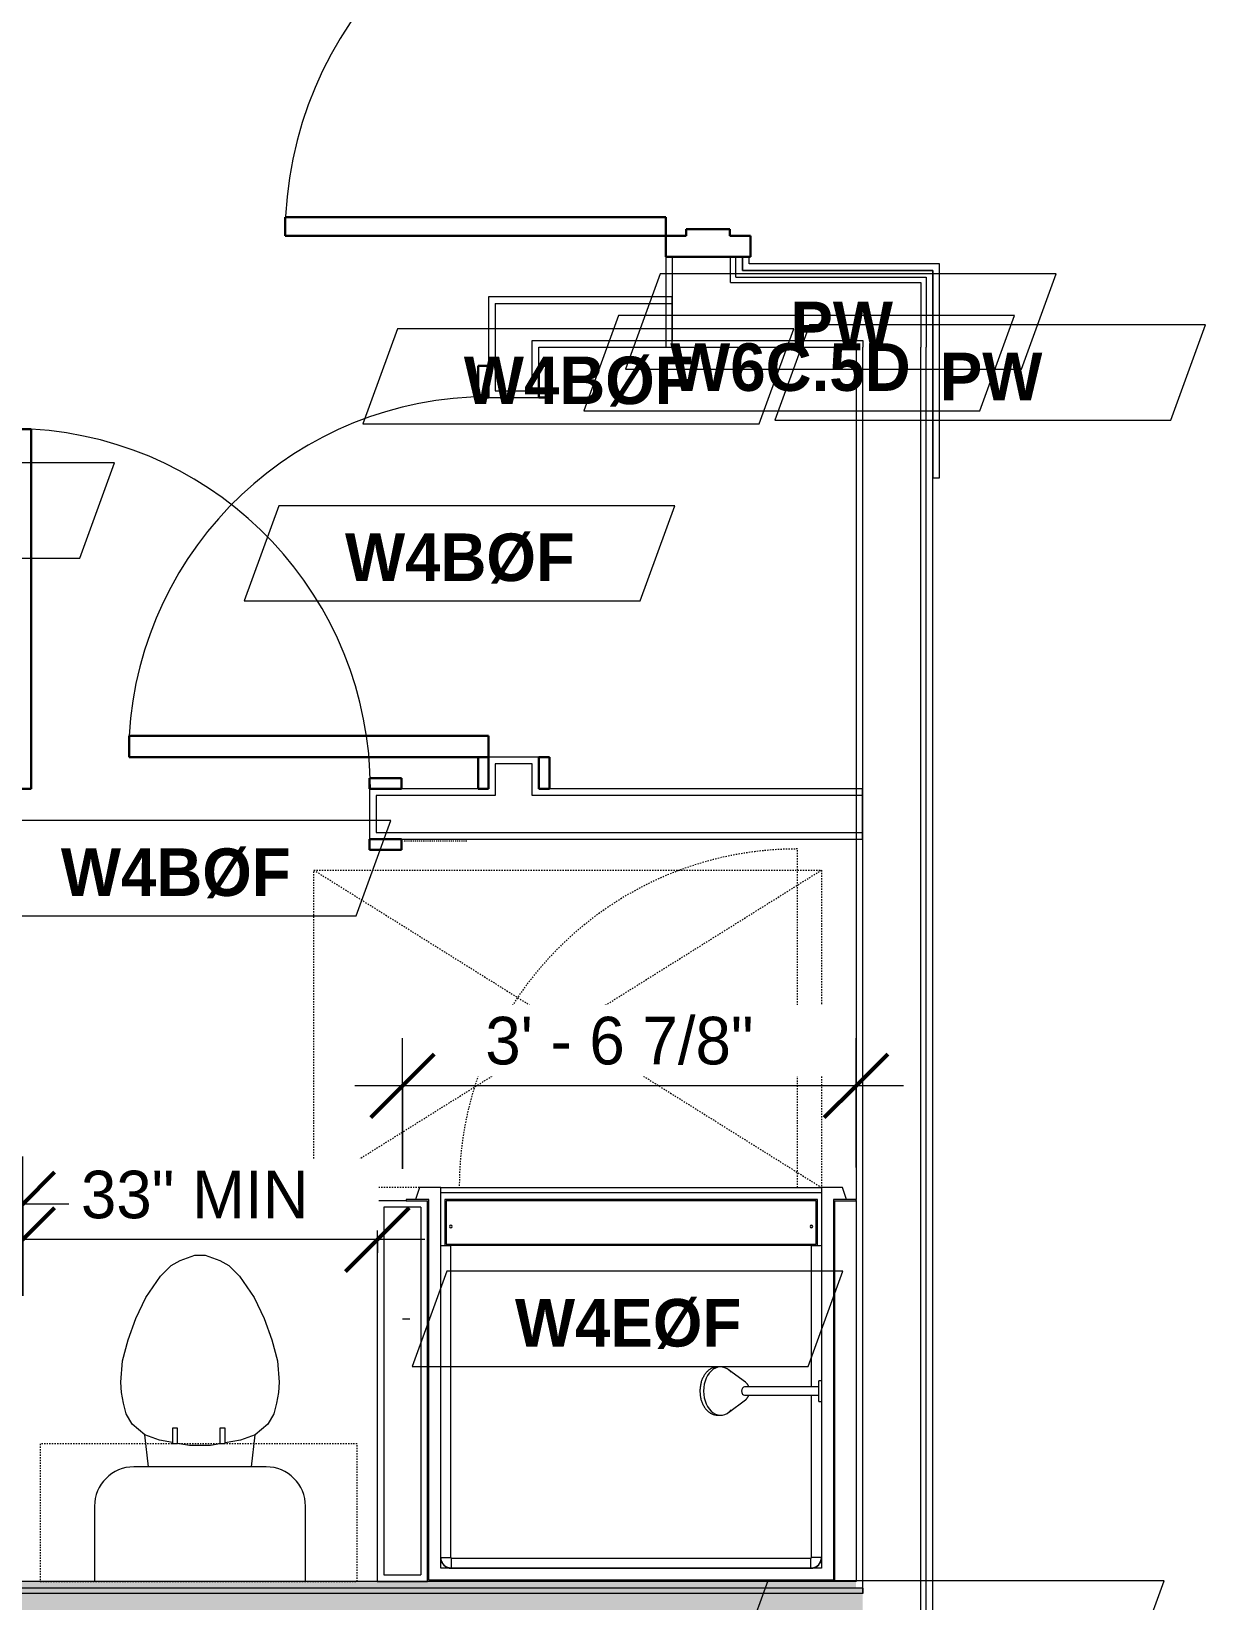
# Model space of a CAD drawing. Header units: inches. Extents: x -4010 to -1872, y 9846 to 12241.
# Drawn here: x -3565.3 to -3454.2, y 10840.8 to 10989.2 of the extents above; entities that cross this region are included whole.
import ezdxf

# ---------------------------------------------------------------- set-up
doc = ezdxf.new("R2010")
doc.units = ezdxf.units.IN
doc.header["$MEASUREMENT"] = 0
doc.linetypes.add('Dash', pattern=[0.25, 0.125, -0.125])
doc.linetypes.add('Dash 3_32_', pattern=[0.1875, 0.09375, -0.09375])
for name, color, linetype, lineweight in [('0-1', 7, 'Continuous', 5), ('0-3', 8, 'Continuous', 9), ('A-ANNO-DIMS', 211, 'Continuous', 9), ('A-ANNO-DIMS-48', 211, 'Continuous', 9), ('A-DETL-1', 90, 'Dash 3_32_', 18), ('A-DOOR-1', 7, 'Continuous', 9), ('A-DOOR-2', 10, 'Continuous', 30), ('A-DOOR-3', 31, 'Continuous', 9), ('A-DOOR-4', 31, 'Continuous', 30), ('A-DOOR-FRAM-2', 10, 'Continuous', 30), ('A-DOOR-FRAM-3', 31, 'Continuous', 30), ('A-GENM', 5, 'Continuous', 9), ('A-GENM-HDLN', 13, 'Dash', 9), ('A-WALL', 113, 'Continuous', 18), ('A-WALL-2', 250, 'Continuous', 18), ('A-WALL-3', 113, 'Continuous', 9), ('A-WALL-IDEN', 211, 'Continuous', 9), ('I-WALL-2', 241, 'Continuous', 5), ('I-WALL-3', 7, 'Continuous', 9), ('I-WALL-4', 2, 'Continuous', 9), ('P-SANR-FIXT', 6, 'Continuous', 9), ('P-SANR-FIXT-HDLN', 131, 'Dash', 9), ('Q-CASE', 31, 'Continuous', 9), ('Q-CASE-2', 31, 'Dash', 9)]:
    doc.layers.add(name, color=color, linetype=linetype, lineweight=lineweight)
doc.styles.add('Century Gothic', font='ufonts.com_century-gothic.ttf', dxfattribs={"height": 4.5})
doc.styles.add('Century Gothic_B', font='GOTHICB.TTF', dxfattribs={"height": 4.5})
doc.dimstyles.new('OD_1__HACK_2', dxfattribs={"dimscale": 12, "dimtxt": 4.698757, "dimasz": 0.5, "dimexe": 0.375, "dimexo": 0.25, "dimgap": 0.0625, "dimtad": 1, "dimdec": 4, "dimrnd": 0.0625, "dimzin": 3, "dimdsep": 46, "dimlunit": 4, "dimtxsty": 'Century Gothic', "dimblk1": 'OBLIQUE', "dimblk2": 'OBLIQUE', "dimsah": 1, "dimcen": 0.09, "dimdle": 0.375, "dimazin": 0, "dimtfac": 1, "dimtdec": 4, "dimtix": 1, "dimtmove": 0, "dimatfit": 3, "dimfxl": 1, "dimtvp": 1, "dimtfill": 1, "dimfrac": 2, "dimtolj": 1, "dimtzin": 0, "dimarcsym": 2})

# ---------------------------------------------------------------- blocks, each defined once
blk = doc.blocks.new('HOLLOW METAL - UNIT DOOR-2191977-UNITS PLANS - 3RD FLOOR')
at = {"layer": 'A-DOOR-1'}
blk.add_arc((18, -3.875), 36, 180, 270, dxfattribs=at)
at = {"layer": 'A-DOOR-2'}
for p, q in [((16.25, -3.875), (18, -3.875)), ((16.25, -39.875), (16.25, -3.875)), ((18, -3.875), (18, -39.875)), ((18, -39.875), (16.25, -39.875))]:
    blk.add_line(p, q, dxfattribs=at)
at = {"layer": 'A-DOOR-FRAM-2'}
for p, q in [((-20, 4.125), (-18, 4.125)), ((-20, -3.875), (-20, 4.125)), ((-18, 4.125), (-18, 2.1875)), ((18, 4.125), (20, 4.125)), ((18, 2.1875), (18, 4.125)), ((20, 4.125), (20, -3.875)), ((-18, 2.1875), (-17.375, 2.1875)), ((-17.375, 2.1875), (-17.375, -1.9375)), ((17.375, 2.1875), (18, 2.1875)), ((17.375, -1.9375), (17.375, 2.1875)), ((-18, -1.9375), (-18, -3.875)), ((-17.375, -1.9375), (-18, -1.9375)), ((18, -1.9375), (17.375, -1.9375)), ((18, -3.875), (18, -1.9375)), ((-18, -3.875), (-20, -3.875)), ((20, -3.875), (18, -3.875))]:
    blk.add_line(p, q, dxfattribs=at)
blk = doc.blocks.new('CTR - 1st Phase - Common Walls_rvt-1-UNITS PLANS - 3RD FLOOR')
at = {"layer": 'I-WALL-2'}
for points in [[(-3489.45, 10842), (-3487.3, 10842), (-3487.3, 10842.63), (-3852.47, 10842.63), (-3852.47, 10842), (-3494.85, 10842)], [(-3486.67, 10841.5), (-3486.67, 10842), (-3852.47, 10842), (-3852.47, 10841.5), (-3487.3, 10841.5)], [(-3487.3, 10836), (-3486.67, 10836), (-3486.67, 10841.5), (-3852.47, 10841.5), (-3852.47, 10836), (-3494.85, 10836)]]:
    blk.add_hatch(color=256, dxfattribs=at).paths.add_polyline_path(points, flags=0)
at = {"layer": 'A-WALL-2'}
for p, q in [((-3504.67, 10966.56), (-3504.67, 10967.85)), ((-3499.17, 10966.56), (-3499.17, 10967.85)), ((-3498.67, 10966.56), (-3498.67, 10967.85)), ((-3504.67, 10965.44), (-3504.67, 10966.56)), ((-3504.67, 10959.94), (-3504.67, 10965.44)), ((-3499.17, 10965.94), (-3499.17, 10966.56)), ((-3499.17, 10965.44), (-3499.17, 10965.94)), ((-3499.17, 10965.44), (-3481.17, 10965.44)), ((-3498.67, 10965.94), (-3498.67, 10966.56)), ((-3498.67, 10965.94), (-3480.67, 10965.94)), ((-3481.17, 10965.44), (-3481.17, 10959.94)), ((-3480.67, 10965.94), (-3480.67, 10965.44)), ((-3480.67, 10965.44), (-3480.67, 10959.31)), ((-3504.67, 10959.94), (-3486.67, 10959.94)), ((-3486.67, 10959.94), (-3486.67, 10959.31)), ((-3481.17, 10959.94), (-3481.17, 10959.31)), ((-3486.67, 10842), (-3486.67, 10959.31)), ((-3481.17, 10717.06), (-3481.17, 10959.31)), ((-3480.67, 10717.06), (-3480.67, 10959.31)), ((-3487.3, 10842), (-3852.47, 10842)), ((-3487.3, 10841.5), (-3852.47, 10841.5)), ((-3486.67, 10842), (-3487.3, 10842)), ((-3486.67, 10841.5), (-3487.3, 10841.5)), ((-3486.67, 10842), (-3486.67, 10841.5)), ((-3486.67, 10841.5), (-3486.67, 10842))]:
    blk.add_line(p, q, dxfattribs=at)
at = {"layer": 'I-WALL-3'}
for p, q in [((-3505.3, 10967.85), (-3505.3, 10966.56)), ((-3498.05, 10966.56), (-3498.05, 10967.85)), ((-3498.05, 10967.85), (-3498.05, 10967.19)), ((-3498.05, 10967.19), (-3498.05, 10966.56)), ((-3497.42, 10967.19), (-3497.42, 10967.85)), ((-3479.42, 10967.19), (-3497.42, 10967.19)), ((-3479.42, 10966.56), (-3479.42, 10967.19)), ((-3505.3, 10966.56), (-3505.3, 10959.94)), ((-3480.05, 10966.56), (-3498.05, 10966.56)), ((-3498.05, 10966.56), (-3480.05, 10966.56)), ((-3480.05, 10965.94), (-3480.05, 10966.56)), ((-3480.05, 10966.56), (-3480.05, 10946.97)), ((-3480.05, 10959.31), (-3480.05, 10965.94)), ((-3479.42, 10946.97), (-3479.42, 10966.56)), ((-3505.3, 10959.94), (-3505.3, 10959.31)), ((-3505.3, 10959.31), (-3487.3, 10959.31)), ((-3487.3, 10959.31), (-3487.3, 10878.75)), ((-3480.05, 10717.06), (-3480.05, 10959.31)), ((-3480.05, 10946.97), (-3479.42, 10946.97)), ((-3487.3, 10878.63), (-3487.3, 10842.63)), ((-3527.82, 10842.63), (-3852.47, 10842.63)), ((-3487.3, 10842.63), (-3489.32, 10842.63))]:
    blk.add_line(p, q, dxfattribs=at)
at = {"layer": '0-3', "rotation": 270.0000000000081}
blk.add_blockref('HOLLOW METAL - UNIT DOOR-2191977-UNITS PLANS - 3RD FLOOR', (-3501.42, 10987.85), dxfattribs=at)
blk = doc.blocks.new('SWING - SINGLE - FLUSH - 2-10 x 6-8 - PRIVACY-3199405-UNITS PLANS - 3RD FLOOR')
at = {"layer": 'A-DOOR-3'}
blk.add_arc((17, -2.37), 34.07, 180, 266.6343, dxfattribs=at)
at = {"layer": 'A-DOOR-4'}
for p, q in [((15, -2.37), (15, -36.38)), ((17, -2.37), (15, -2.37)), ((17, -2.37), (17, -36.38)), ((17, -36.38), (15, -36.38))]:
    blk.add_line(p, q, dxfattribs=at)
at = {"layer": 'A-DOOR-FRAM-3'}
for p, q in [((-20, 2.38), (-20, 3.38)), ((-20, 3.38), (-17, 3.38)), ((-17, 3.38), (-17, 2.38)), ((17, 2.38), (17, 3.38)), ((17, 3.38), (20, 3.38)), ((20, 3.38), (20, 2.38)), ((-17, 2.38), (-20, 2.38)), ((20, 2.38), (17, 2.38)), ((-20, -2.37), (-17, -2.37)), ((-20, -3.37), (-20, -2.37)), ((-17, -2.37), (-17, -3.37)), ((17, -2.37), (20, -2.37)), ((17, -3.37), (17, -2.37)), ((20, -2.37), (20, -3.37)), ((-17, -3.37), (-20, -3.37)), ((20, -3.37), (17, -3.37))]:
    blk.add_line(p, q, dxfattribs=at)
blk = doc.blocks.new('SWING - SINGLE - FLUSH - 2-10 x 6-8 - PRIVACY-3928450-UNITS PLANS - 3RD FLOOR')
at = {"layer": 'A-DOOR-3'}
blk.add_arc((17, -2.37), 34.07, 180, 266.6343, dxfattribs=at)
at = {"layer": 'A-DOOR-4'}
for p, q in [((15, -2.37), (15, -36.38)), ((17, -2.37), (15, -2.37)), ((17, -2.37), (17, -36.38)), ((17, -36.38), (15, -36.38))]:
    blk.add_line(p, q, dxfattribs=at)
at = {"layer": 'A-DOOR-FRAM-3'}
for p, q in [((-20, 2.38), (-20, 3.38)), ((-20, 3.38), (-17, 3.38)), ((-17, 3.38), (-17, 2.38)), ((17, 2.38), (17, 3.38)), ((17, 3.38), (20, 3.38)), ((20, 3.38), (20, 2.38)), ((-17, 2.38), (-20, 2.38)), ((20, 2.38), (17, 2.38)), ((-20, -2.37), (-17, -2.37)), ((-20, -3.37), (-20, -2.37)), ((-17, -2.37), (-17, -3.37)), ((17, -2.37), (20, -2.37)), ((17, -3.37), (17, -2.37)), ((20, -2.37), (20, -3.37)), ((-17, -3.37), (-20, -3.37)), ((20, -3.37), (17, -3.37))]:
    blk.add_line(p, q, dxfattribs=at)
blk = doc.blocks.new('Toilet-Domestic-3D - Toilet-Domestic-3D-3234795-UNITS PLANS - 3RD FLOOR')
at = {"layer": 'P-SANR-FIXT'}
for p, q in [((-1.87, 11.5), (-0.5, 12)), ((-0.5, 12), (0.5, 12)), ((0.5, 12), (1.87, 11.5)), ((-3.74, 10), (-2.74, 11)), ((-2.74, 11), (-1.87, 11.5)), ((1.87, 11.5), (2.74, 11)), ((2.74, 11), (3.74, 10)), ((-5.13, 8), (-3.74, 10)), ((3.74, 10), (5.13, 8)), ((-6.06, 6), (-5.13, 8)), ((5.13, 8), (6.06, 6)), ((-6.79, 4), (-6.06, 6)), ((6.06, 6), (6.79, 4)), ((-7.33, 1.99), (-6.79, 4)), ((6.79, 4), (7.33, 1.99)), ((-7.5, 0), (-7.33, 1.99)), ((7.33, 1.99), (7.5, 0)), ((-7.41, -1), (-7.5, 0)), ((-7.24, -2), (-7.41, -1)), ((7.41, -1), (7.24, -2)), ((7.5, 0), (7.41, -1)), ((-6.97, -3), (-7.24, -2)), ((7.24, -2), (6.97, -3)), ((-6.4, -4), (-6.97, -3)), ((-5.21, -5), (-6.4, -4)), ((6.4, -4), (5.21, -5)), ((6.97, -3), (6.4, -4)), ((-3.84, -5.5), (-5.21, -5)), ((-4.86, -8.02), (-5.21, -5)), ((-2.61, -5.72), (-3.84, -5.5)), ((-1, -6), (-2.13, -5.8)), ((1.89, -5.84), (1, -6)), ((3.84, -5.5), (2.37, -5.76)), ((5.21, -5), (3.84, -5.5)), ((4.86, -8.02), (5.21, -5)), ((1, -6), (-1, -6)), ((6.25, -8.02), (-6.25, -8.02)), ((-9.98, -11.75), (-9.98, -18.86)), ((9.98, -18.86), (9.98, -11.75))]:
    blk.add_line(p, q, dxfattribs=at)
for centre, start, end in [((-6.25, -11.75), 90, 180), ((6.25, -11.75), 0, 90)]:
    blk.add_arc(centre, 3.73, start, end, dxfattribs=at)
blk = doc.blocks.new('ADA Clearances - 30_x48_-1721104-UNITS PLANS - 3RD FLOOR')
at = {"layer": 'A-GENM-HDLN'}
for p, q in [((15, 24), (-15, -24)), ((-15, 24), (15, -24)), ((-15, 14), (-15, 24)), ((-15, 24), (15, 24)), ((15, 24), (15, -24)), ((15, -24), (-15, -24))]:
    blk.add_line(p, q, dxfattribs=at)
blk = doc.blocks.new('300 Series Wall Hung Cabinet_326 - 30_-2909952-UNITS PLANS - 3RD FLOOR')
at = {"layer": 'Q-CASE'}
for p, q in [((-2.5, -13.19), (-2.01, -13.19)), ((-2.5, -13.19), (-2.5, -14.69)), ((-2.01, -14.69), (-2.01, -13.19)), ((2, -13.19), (2.49, -13.19)), ((2, -13.19), (2, -14.69)), ((2.49, -14.69), (2.49, -13.19)), ((-2.5, -14.69), (-2.01, -14.69)), ((2, -14.69), (2.49, -14.69))]:
    blk.add_line(p, q, dxfattribs=at)
at = {"layer": 'Q-CASE-2'}
for p, q in [((15, -0.19), (-15, -0.19)), ((-15, -0.19), (-15, -13.19)), ((15, -13.19), (15, -0.19)), ((-15, -13.19), (15, -13.19))]:
    blk.add_line(p, q, dxfattribs=at)
blk = doc.blocks.new('4LBS24238A75FTB_V2 - 4LBS24238A75FTB_V2-3755113-UNITS PLANS - 3RD FLOOR')
at = {"layer": 'P-SANR-FIXT'}
for p, q in [((-0.75, 37.75), (-1.13, 36.62)), ((1.25, 37.75), (-0.75, 37.75)), ((1.25, 37.75), (37.25, 37.75)), ((1.25, 37.25), (1.25, 37.75)), ((1.25, 1.75), (1.25, 37.75)), ((37.25, 37.25), (1.25, 37.25)), ((37.25, 37.75), (37.25, 37.25)), ((39.25, 37.75), (37.25, 37.75)), ((37.25, 37.75), (37.25, 19.48)), ((39.63, 36.62), (39.25, 37.75)), ((0.12, 36.62), (-2.02, 36.62)), ((-2.02, 36.62), (-2.02, 36.5)), ((-2.02, 36.5), (0, 36.5)), ((0, 0.5), (0, 36.5)), ((0.12, 0.63), (0.12, 36.62)), ((1.62, 36.62), (1.62, 32.27)), ((36.88, 36.62), (1.62, 36.62)), ((36.75, 36.5), (1.75, 36.5)), ((1.75, 36.5), (1.75, 32.38)), ((36.75, 32.38), (36.75, 36.5)), ((36.88, 32.27), (36.88, 36.62)), ((40.52, 36.62), (38.38, 36.62)), ((38.38, 36.62), (38.38, 0.63)), ((38.5, 36.5), (38.5, 0.5)), ((38.5, 36.5), (40.52, 36.5)), ((40.52, 36.5), (40.52, 36.62)), ((1.75, 32.38), (36.75, 32.38)), ((2.2, 2.75), (2.2, 32.27)), ((36.3, 32.27), (2.2, 32.27)), ((36.3, 18.89), (36.3, 32.27)), ((36.3, 2.75), (36.3, 18.11)), ((37.25, 17.52), (37.25, 1.75)), ((37.25, 1.75), (1.25, 1.75)), ((1.28, 2.51), (1.3, 2.43)), ((1.4, 2.23), (1.42, 2.2)), ((1.51, 2.08), (1.58, 2.01)), ((1.7, 1.92), (1.73, 1.9)), ((1.75, 1.89), (1.78, 1.87)), ((1.93, 1.8), (2.01, 1.78)), ((2.25, 2.7), (36.25, 2.7)), ((2.25, 1.75), (2.25, 1.77)), ((2.25, 1.77), (36.25, 1.77)), ((36.25, 1.75), (36.25, 1.77)), ((36.49, 1.78), (36.57, 1.8)), ((36.77, 1.9), (36.8, 1.92)), ((36.92, 2.01), (36.99, 2.08)), ((37.08, 2.2), (37.1, 2.23)), ((37.2, 2.43), (37.22, 2.51)), ((38.5, 0.5), (0, 0.5)), ((38.38, 0.63), (0.12, 0.63))]:
    blk.add_line(p, q, dxfattribs=at)
for centre, radius, start, end in [((2.2, 34.06), 0.125, 0, 180), ((36.3, 34.06), 0.125, 0, 180), ((2.2, 34.06), 0.125, 180, 0), ((36.3, 34.06), 0.125, 180, 0), ((2.25, 2.75), 1, 180, 270), ((36.25, 2.75), 1, 270, 0)]:
    blk.add_arc(centre, radius, start, end, dxfattribs=at)
for centre, major_axis, start_param, end_param in [((2.2, 32.28), (-0.95, 0), 0, 1.570796), ((36.3, 32.28), (0.95, 0), 4.712389, 6.283185)]:
    blk.add_ellipse(centre, major_axis=major_axis, ratio=0.019505, start_param=start_param, end_param=end_param, dxfattribs=at)
for points, knots in [([(1.25, 2.77), (1.25, 2.77), (1.27, 2.76), (1.4, 2.76), (1.64, 2.75), (1.95, 2.75), (2.12, 2.75), (2.2, 2.75)], [-1, -1, -1, -1, -0.833333, -0.666667, -0.333333, -0.166667, 0, 0, 0, 0]), ([(1.25, 2.77), (1.25, 2.7), (1.26, 2.57), (1.34, 2.32), (1.52, 2.04), (1.8, 1.86), (2.05, 1.78), (2.18, 1.77), (2.25, 1.77)], [-1, -1, -1, -1, -0.875, -0.75, -0.5, -0.25, -0.125, 0, 0, 0, 0]), ([(1.59, 2), (1.54, 2.04), (1.47, 2.12), (1.41, 2.21), (1.38, 2.25)], [0.4611793, 0.4611793, 0.4611793, 0.4611793, 0.5714286, 0.6665731, 0.6665731, 0.6665731, 0.6665731]), ([(2.25, 1.75), (2.17, 1.75), (2.03, 1.77), (1.86, 1.82), (1.77, 1.87), (1.75, 1.88)], [0, 0, 0, 0, 0.1428571, 0.2857143, 0.3333068, 0.3333068, 0.3333068, 0.3333068]), ([(2.2, 2.75), (2.2, 2.74), (2.2, 2.74), (2.2, 2.73), (2.21, 2.72), (2.21, 2.72), (2.22, 2.71), (2.23, 2.71), (2.24, 2.7), (2.24, 2.7), (2.25, 2.7), (2.25, 2.7)], [-1, -1, -1, -1, -0.833333, -0.75, -0.666667, -0.583333, -0.416667, -0.291667, -0.208333, -0.083333, 0, 0, 0, 0]), ([(36.25, 1.77), (36.32, 1.77), (36.45, 1.78), (36.7, 1.86), (36.98, 2.04), (37.16, 2.32), (37.24, 2.57), (37.25, 2.7), (37.25, 2.77)], [-1, -1, -1, -1, -0.875, -0.75, -0.5, -0.25, -0.125, 0, 0, 0, 0]), ([(36.25, 2.7), (36.26, 2.7), (36.26, 2.7), (36.27, 2.7), (36.28, 2.71), (36.28, 2.71), (36.29, 2.72), (36.29, 2.73), (36.3, 2.74), (36.3, 2.74), (36.3, 2.75), (36.3, 2.75)], [-1, -1, -1, -1, -0.833333, -0.75, -0.666667, -0.583333, -0.416667, -0.291667, -0.208333, -0.083333, 0, 0, 0, 0]), ([(36.25, 1.8), (36.25, 1.82), (36.25, 1.91), (36.25, 2.14), (36.25, 2.45), (36.25, 2.62), (36.25, 2.7)], [-0.8333333, -0.8333333, -0.8333333, -0.8333333, -0.6666667, -0.3333333, -0.1666667, 0, 0, 0, 0]), ([(36.75, 1.88), (36.7, 1.85), (36.59, 1.8), (36.42, 1.76), (36.31, 1.75), (36.25, 1.75)], [0.6666667, 0.6666667, 0.6666667, 0.6666667, 0.7857143, 0.8928571, 1, 1, 1, 1]), ([(37.01, 2.1), (36.97, 2.05), (36.89, 1.97), (36.79, 1.91), (36.75, 1.88)], [0.4475924, 0.4475924, 0.4475924, 0.4475924, 0.5714286, 0.6665731, 0.6665731, 0.6665731, 0.6665731]), ([(37.19, 2.42), (37.18, 2.38), (37.16, 2.33), (37.13, 2.27), (37.12, 2.25)], [0.2174647, 0.2174647, 0.2174647, 0.2174647, 0.2857143, 0.3333068, 0.3333068, 0.3333068, 0.3333068])]:
    blk.add_open_spline(points, degree=3, knots=knots, dxfattribs=at)
for points in [[(1.25, 2.71), (1.25, 2.72), (1.25, 2.74), (1.25, 2.75)], [(1.38, 2.25), (1.37, 2.27), (1.36, 2.3), (1.35, 2.32)], [(1.75, 1.88), (1.71, 1.91), (1.67, 1.94), (1.63, 1.97)], [(2.25, 1.8), (2.25, 1.82), (2.25, 1.88), (2.25, 2.03), (2.25, 2.22), (2.25, 2.45), (2.25, 2.62), (2.25, 2.7)], [(37.25, 2.77), (37.25, 2.77), (37.23, 2.76), (37.13, 2.76), (36.98, 2.76), (36.78, 2.75), (36.55, 2.75), (36.38, 2.75), (36.3, 2.75)], [(37.12, 2.25), (37.09, 2.21), (37.07, 2.18), (37.04, 2.14)], [(37.25, 2.75), (37.25, 2.72), (37.25, 2.7), (37.25, 2.67)]]:
    blk.add_open_spline(points, degree=3, dxfattribs=at)
at = {"layer": 'P-SANR-FIXT-HDLN'}
blk.add_line((35, 37.75), (35, 69.75), dxfattribs=at)
blk.add_arc((35, 37.75), 32, 90, 180, dxfattribs=at)
blk = doc.blocks.new('Shower Head - Shower Head-3265626-UNITS PLANS - 3RD FLOOR')
at = {"layer": 'P-SANR-FIXT'}
for p, q in [((-0.98, 0), (0.98, 0)), ((-0.98, 0), (-0.98, -0.26)), ((0.98, -0.26), (-0.98, -0.26)), ((-0.39, -0.26), (-0.39, -1)), ((0.39, -1), (0.39, -0.26)), ((0.98, -0.26), (0.98, 0)), ((-0.84, -7.19), (-2.02, -8.78)), ((-0.39, -6.01), (-0.39, -7.27)), ((0.39, -7.27), (0.39, -6.01)), ((2.02, -8.78), (0.84, -7.19)), ((-2.28, -9.54), (-2.28, -9.81)), ((2.28, -9.81), (2.28, -9.54))]:
    blk.add_line(p, q, dxfattribs=at)
at = {"layer": 'P-SANR-FIXT', "flags": 128}
for points in [[(-0.39, -1), (-0.39, -1.29), (-0.39, -1.57), (-0.39, -1.85), (-0.39, -2.13), (-0.39, -2.41), (-0.39, -2.69), (-0.39, -2.96), (-0.39, -3.23), (-0.39, -3.5), (-0.39, -3.76), (-0.39, -4.02), (-0.39, -4.27), (-0.39, -4.52), (-0.39, -4.77), (-0.39, -5), (-0.39, -5.23), (-0.39, -5.46), (-0.39, -5.67), (-0.39, -5.88), (-0.39, -6.01)], [(0.39, -6.01), (0.39, -5.81), (0.39, -5.6), (0.39, -5.38), (0.39, -5.15), (0.39, -4.92), (0.39, -4.68), (0.39, -4.43), (0.39, -4.18), (0.39, -3.93), (0.39, -3.67), (0.39, -3.4), (0.39, -3.13), (0.39, -2.86), (0.39, -2.59), (0.39, -2.31), (0.39, -2.03), (0.39, -1.75), (0.39, -1.46), (0.39, -1.18), (0.39, -1)], [(-0.39, -6.87), (-0.43, -6.88), (-0.46, -6.9), (-0.49, -6.91), (-0.52, -6.93), (-0.55, -6.94), (-0.58, -6.96), (-0.61, -6.98), (-0.64, -7), (-0.67, -7.03), (-0.7, -7.05), (-0.73, -7.07), (-0.76, -7.1), (-0.78, -7.13), (-0.81, -7.16), (-0.83, -7.19), (-0.84, -7.19)], [(0.84, -7.19), (0.81, -7.16), (0.79, -7.13), (0.76, -7.1), (0.73, -7.08), (0.7, -7.05), (0.68, -7.03), (0.65, -7.01), (0.62, -6.98), (0.59, -6.97), (0.56, -6.95), (0.53, -6.93), (0.49, -6.91), (0.46, -6.9), (0.43, -6.89), (0.4, -6.87)], [(-2.28, -9.81), (-2.28, -9.88), (-2.28, -9.95), (-2.27, -10.02), (-2.25, -10.09), (-2.24, -10.16), (-2.21, -10.23), (-2.19, -10.3), (-2.16, -10.36), (-2.13, -10.43), (-2.09, -10.49), (-2.05, -10.55), (-2.01, -10.61), (-1.97, -10.67), (-1.92, -10.73), (-1.86, -10.79), (-1.81, -10.84), (-1.75, -10.89), (-1.69, -10.94), (-1.63, -10.99), (-1.57, -11.04), (-1.5, -11.08), (-1.43, -11.12), (-1.36, -11.16), (-1.28, -11.2), (-1.21, -11.24), (-1.13, -11.27), (-1.05, -11.3), (-0.97, -11.33), (-0.89, -11.36), (-0.81, -11.38), (-0.72, -11.4), (-0.64, -11.42), (-0.55, -11.44), (-0.47, -11.45), (-0.38, -11.46), (-0.29, -11.47), (-0.2, -11.48), (-0.11, -11.49), (-0.02, -11.49), (0, -11.49)], [(0, -11.49), (0.09, -11.49), (0.18, -11.48), (0.27, -11.48), (0.35, -11.47), (0.44, -11.46), (0.53, -11.44), (0.62, -11.43), (0.7, -11.41), (0.79, -11.39), (0.87, -11.36), (0.95, -11.34), (1.03, -11.31), (1.11, -11.28), (1.19, -11.25), (1.26, -11.21), (1.34, -11.17), (1.41, -11.13), (1.48, -11.09), (1.55, -11.05), (1.61, -11), (1.68, -10.95), (1.74, -10.9), (1.8, -10.85), (1.85, -10.8), (1.9, -10.74), (1.95, -10.69), (2, -10.63), (2.04, -10.57), (2.08, -10.51), (2.12, -10.44), (2.15, -10.38), (2.18, -10.31), (2.21, -10.25), (2.23, -10.18), (2.25, -10.11), (2.26, -10.04), (2.27, -9.97), (2.28, -9.9), (2.28, -9.83), (2.28, -9.81)]]:
    blk.add_lwpolyline(points, dxfattribs=at)
at = {"layer": 'P-SANR-FIXT'}
for centre, major_axis, start_param, end_param in [((0, -7.27), (0.394, 0), 3.141593, 4.712389), ((0, -7.27), (-0.394, 0), 1.570796, 3.141593), ((0, -9.54), (2.28, 0), 2.468394, 4.712389), ((0, -9.54), (-2.28, 0), 1.570796, 3.814791)]:
    blk.add_ellipse(centre, major_axis=major_axis, ratio=0.707107, start_param=start_param, end_param=end_param, dxfattribs=at)
blk = doc.blocks.new('DIMBLOCK193-UNITS PLANS - 3RD FLOOR')
at = {"layer": 'A-ANNO-DIMS-48'}
for p, q in [((-3614.11, 10869.63), (-3614.11, 10882.81)), ((-3566.11, 10869.63), (-3566.11, 10882.81)), ((-3561.61, 10878.31), (-3618.61, 10878.31)), ((-3614.11, 10878.31), (-3614.11, 10869.63)), ((-3566.11, 10878.31), (-3566.11, 10869.63))]:
    blk.add_line(p, q, dxfattribs=at)
at = {"layer": 'A-ANNO-DIMS-48', "lineweight": 50}
for p, q in [((-3614.11, 10878.31), (-3611.11, 10881.31)), ((-3566.11, 10878.31), (-3563.11, 10881.31)), ((-3614.11, 10878.31), (-3617.11, 10875.31)), ((-3566.11, 10878.31), (-3569.11, 10875.31))]:
    blk.add_line(p, q, dxfattribs=at)
at = {"layer": 'A-ANNO-DIMS-48', "color": 0, "insert": (-3597.98, 10884.82), "char_height": 4.5, "width": 18.8845, "attachment_point": 1, "line_spacing_factor": 0.984502, "style": 'Century Gothic', "bg_fill": 3, "box_fill_scale": 1.25, "bg_fill_color": 256, "bg_fill_true_color": 13158600, "bg_fill_transparency": 0}
blk.add_mtext('4\' - 0"', dxfattribs=at)
blk = doc.blocks.new('_Oblique')
at = {"color": 0, "linetype": 'ByBlock', "lineweight": -2}
blk.add_line((-0.5, -0.5), (0.5, 0.5), dxfattribs=at)
blk = doc.blocks.new('DIMBLOCK195-UNITS PLANS - 3RD FLOOR')
at = {"layer": 'A-ANNO-DIMS-48'}
for p, q in [((-3566.11, 10869.63), (-3566.11, 10879.44)), ((-3532.57, 10873.7), (-3532.57, 10879.44)), ((-3528.07, 10874.94), (-3570.61, 10874.94)), ((-3566.11, 10874.94), (-3566.11, 10869.63)), ((-3532.57, 10874.94), (-3532.57, 10873.7))]:
    blk.add_line(p, q, dxfattribs=at)
at = {"layer": 'A-ANNO-DIMS-48', "lineweight": 50}
for p, q in [((-3566.11, 10874.94), (-3563.11, 10877.94)), ((-3532.57, 10874.94), (-3529.57, 10877.94)), ((-3566.11, 10874.94), (-3569.11, 10871.94)), ((-3532.57, 10874.94), (-3535.57, 10871.94))]:
    blk.add_line(p, q, dxfattribs=at)
at = {"layer": 'A-ANNO-DIMS-48', "color": 0, "insert": (-3560.6, 10881.46), "char_height": 4.5, "width": 27.029, "attachment_point": 1, "line_spacing_factor": 0.984502, "style": 'Century Gothic', "bg_fill": 3, "box_fill_scale": 1.25, "bg_fill_color": 256, "bg_fill_true_color": 13158600, "bg_fill_transparency": 0}
blk.add_mtext('33" MIN', dxfattribs=at)
blk = doc.blocks.new('DIMBLOCK196-UNITS PLANS - 3RD FLOOR')
at = {"layer": 'A-ANNO-DIMS-48'}
for p, q in [((-3530.2, 10881.63), (-3530.2, 10893.99)), ((-3487.3, 10881.75), (-3487.3, 10893.99)), ((-3482.8, 10889.49), (-3534.7, 10889.49)), ((-3530.2, 10889.49), (-3530.2, 10881.63)), ((-3487.3, 10889.49), (-3487.3, 10881.75))]:
    blk.add_line(p, q, dxfattribs=at)
at = {"layer": 'A-ANNO-DIMS-48', "lineweight": 50}
for p, q in [((-3530.2, 10889.49), (-3527.2, 10892.49)), ((-3487.3, 10889.49), (-3484.3, 10892.49)), ((-3530.2, 10889.49), (-3533.2, 10886.49)), ((-3487.3, 10889.49), (-3490.3, 10886.49))]:
    blk.add_line(p, q, dxfattribs=at)
at = {"layer": 'A-ANNO-DIMS-48', "color": 0, "insert": (-3522.36, 10896.01), "char_height": 4.5, "width": 32.6676, "attachment_point": 1, "line_spacing_factor": 0.984502, "style": 'Century Gothic', "bg_fill": 3, "box_fill_scale": 1.25, "bg_fill_color": 256, "bg_fill_true_color": 13158600, "bg_fill_transparency": 0}
blk.add_mtext('3\' - 6 7/8"', dxfattribs=at)
blk = doc.blocks.new('Wall Tag - Arch Wall-3956453-UNITS PLANS - 3RD FLOOR')
at = {"layer": 'A-WALL-IDEN'}
for p, q in [((-0.3561, 0.0937), (-0.4244, -0.0937)), ((0.4244, 0.0937), (-0.3561, 0.0937)), ((0.3561, -0.0937), (0.4244, 0.0937)), ((-0.4244, -0.0937), (0.3561, -0.0937))]:
    blk.add_line(p, q, dxfattribs=at)

msp = doc.modelspace()

# ---------------------------------------------------------------- linework, layer by layer
at = {"layer": 'A-DETL-1'}
msp.add_line((-3524.12304, 10912.6269), (-3530.12304, 10912.6269), dxfattribs=at)
at = {"layer": 'A-WALL'}
for p, q in [((-3521.42374, 10963.4394), (-3504.67374, 10963.4394)), ((-3521.42374, 10963.4394), (-3521.42374, 10955.1894)), ((-3517.92374, 10959.9394), (-3504.67374, 10959.9394)), ((-3517.92374, 10955.1894), (-3517.92374, 10959.9394)), ((-3521.42374, 10955.1894), (-3517.92374, 10955.1894)), ((-3521.42374, 10919.9394), (-3521.42374, 10916.9394)), ((-3517.92374, 10919.9394), (-3521.42374, 10919.9394)), ((-3517.92374, 10916.9394), (-3517.92374, 10919.9394)), ((-3521.42374, 10916.9394), (-3532.67374, 10916.9394)), ((-3532.67374, 10916.9394), (-3532.67374, 10913.4394)), ((-3486.67374, 10916.9394), (-3517.92374, 10916.9394)), ((-3532.67374, 10913.4394), (-3486.67374, 10913.4394)), ((-3528.44765, 10878.0019), (-3531.94765, 10878.0019)), ((-3531.94765, 10878.0019), (-3531.94765, 10843.2519)), ((-3528.44765, 10878.0019), (-3528.44765, 10843.2519)), ((-3531.94765, 10843.2519), (-3528.44765, 10843.2519))]:
    msp.add_line(p, q, dxfattribs=at)
at = {"layer": 'A-WALL-3'}
for p, q in [((-3504.67374, 10964.0644), (-3522.04874, 10964.0644)), ((-3522.04874, 10964.0644), (-3522.04874, 10954.5644)), ((-3504.67374, 10959.3144), (-3504.67374, 10964.0644)), ((-3517.29874, 10959.3144), (-3504.67374, 10959.3144)), ((-3517.29874, 10954.5644), (-3517.29874, 10959.3144)), ((-3522.04874, 10954.5644), (-3517.29874, 10954.5644)), ((-3517.29874, 10920.5644), (-3522.04874, 10920.5644)), ((-3522.04874, 10920.5644), (-3522.04874, 10917.5644)), ((-3517.29874, 10917.5644), (-3517.29874, 10920.5644)), ((-3522.04874, 10917.5644), (-3533.29874, 10917.5644)), ((-3533.29874, 10917.5644), (-3533.29874, 10912.8144)), ((-3486.67374, 10917.5644), (-3517.29874, 10917.5644)), ((-3486.67374, 10912.8144), (-3486.67374, 10917.5644)), ((-3533.29874, 10912.8144), (-3486.67374, 10912.8144))]:
    msp.add_line(p, q, dxfattribs=at)
at = {"layer": 'I-WALL-4'}
for p, q in [((-3529.84656, 10878.6269), (-3532.57265, 10878.6269)), ((-3532.57265, 10878.6269), (-3532.57265, 10842.6269)), ((-3532.57265, 10842.6269), (-3527.82265, 10842.6269))]:
    msp.add_line(p, q, dxfattribs=at)

# ---------------------------------------------------------------- block references
at = {"layer": '0-1'}
msp.add_blockref('CTR - 1st Phase - Common Walls_rvt-1-UNITS PLANS - 3RD FLOOR', (0, 0), dxfattribs=at)
at = {"layer": 'A-DOOR-3'}
for name, p, rotation in [('SWING - SINGLE - FLUSH - 2-10 x 6-8 - PRIVACY-3928450-UNITS PLANS - 3RD FLOOR', (-3519.67374, 10937.5644), 270.0000000000081), ('SWING - SINGLE - FLUSH - 2-10 x 6-8 - PRIVACY-3199405-UNITS PLANS - 3RD FLOOR', (-3550.29874, 10915.1894), 180)]:
    msp.add_blockref(name, p, dxfattribs=dict(at, rotation=rotation))
at = {"layer": 'A-GENM', "rotation": 89.99999999980466}
msp.add_blockref('ADA Clearances - 30_x48_-1721104-UNITS PLANS - 3RD FLOOR', (-3514.57265, 10894.8769), dxfattribs=at)
at = {"layer": 'A-WALL-IDEN', "xscale": 47.99999999999997, "yscale": 47.99999999999997, "zscale": 47.99999999999997}
for p in [(-3488.73624, 10961.74987), (-3492.67374, 10957.81237), (-3513.56807, 10956.56237), (-3474.60921, 10956.92388), (-3577.80076, 10943.8769), (-3524.80076, 10939.83373), (-3551.67374, 10910.06237), (-3478.54671, 10838.1894)]:
    msp.add_blockref('Wall Tag - Arch Wall-3956453-UNITS PLANS - 3RD FLOOR', p, dxfattribs=at)
at = {"layer": 'P-SANR-FIXT'}
for name, p in [('4LBS24238A75FTB_V2 - 4LBS24238A75FTB_V2-3755113-UNITS PLANS - 3RD FLOOR', (-3527.82265, 10842.1269)), ('Toilet-Domestic-3D - Toilet-Domestic-3D-3234795-UNITS PLANS - 3RD FLOOR', (-3549.34194, 10861.48271))]:
    msp.add_blockref(name, p, dxfattribs=at)
at = {"layer": 'P-SANR-FIXT', "rotation": 270.0000000000065}
msp.add_blockref('Shower Head - Shower Head-3265626-UNITS PLANS - 3RD FLOOR', (-3490.57265, 10860.6269), dxfattribs=at)
at = {"layer": 'Q-CASE', "rotation": 180}
msp.add_blockref('300 Series Wall Hung Cabinet_326 - 30_-2909952-UNITS PLANS - 3RD FLOOR', (-3549.46694, 10842.44399), dxfattribs=at)

# ---------------------------------------------------------------- texts
at = {"layer": 'A-WALL-IDEN', "char_height": 4.5, "attachment_point": 1, "style": 'Century Gothic_B'}
for s, insert, width in [('PW', (-3493.50342, 10963.62117), 11.3625), ('W6C.5D', (-3504.87714, 10959.68367), 29.391), ('W4BØF', (-3524.39195, 10958.43367), 26.058), ('PW', (-3479.3764, 10958.79518), 11.3625), ('W4BØF', (-3535.62464, 10941.70503), 26.058), ('W4BØF', (-3562.49762, 10911.93367), 26.058), ('W4EØF', (-3519.55274, 10869.33194), 25.6035)]:
    msp.add_mtext(s, dxfattribs=dict(at, insert=insert, width=width))

# ---------------------------------------------------------------- next in the draw order: dimensions: what is measured, and where the dimension line sits
at = {"layer": 'A-ANNO-DIMS'}
dim = msp.add_linear_dim(base=(-3614.11124, 10878.30546), p1=(-3566.11124, 10866.6269), p2=(-3614.11124, 10866.6269), angle=0, dimstyle='OD_1__HACK_2', override={"dimpost": '<>', "dimfxl": 48}, dxfattribs=at)
dim.commit()
dim.dimension.update_dxf_attribs({"geometry": 'DIMBLOCK193-UNITS PLANS - 3RD FLOOR', "text_midpoint": (-3590.11124, 10881.41865)})

# ---------------------------------------------------------------- next in the draw order: dimensions: what is measured, and where the dimension line sits
dim = msp.add_linear_dim(base=(-3566.11124, 10874.94045), p1=(-3532.57265, 10870.69781), p2=(-3566.11124, 10866.63149), angle=0, text='33" MIN', dimstyle='OD_1__HACK_2', override={"dimpost": '<>', "dimfxl": 33.784198}, dxfattribs=at)
dim.commit()
dim.dimension.update_dxf_attribs({"geometry": 'DIMBLOCK195-UNITS PLANS - 3RD FLOOR', "text_midpoint": (-3549.34194, 10878.05364)})

# ---------------------------------------------------------------- next in the draw order: linework, layer by layer
at = {"layer": 'A-WALL-IDEN'}
msp.add_line((-3530.19765, 10867.46064), (-3529.50595, 10867.46064), dxfattribs=at)

# ---------------------------------------------------------------- next in the draw order: block references
at = {"layer": 'A-WALL-IDEN', "xscale": 47.99999999999997, "yscale": 47.99999999999997, "zscale": 47.99999999999997}
msp.add_blockref('Wall Tag - Arch Wall-3956453-UNITS PLANS - 3RD FLOOR', (-3508.90839, 10867.46064), dxfattribs=at)

# ---------------------------------------------------------------- next in the draw order: dimensions: what is measured, and where the dimension line sits
at = {"layer": 'A-ANNO-DIMS'}
dim = msp.add_linear_dim(base=(-3530.19765, 10889.48848), p1=(-3487.29874, 10878.7519), p2=(-3530.19765, 10878.6269), angle=0, dimstyle='OD_1__HACK_2', override={"dimpost": '<>', "dimfxl": 42.899091}, dxfattribs=at)
dim.commit()
dim.dimension.update_dxf_attribs({"geometry": 'DIMBLOCK196-UNITS PLANS - 3RD FLOOR', "text_midpoint": (-3508.74819, 10892.85099)})

doc.saveas('drawing.dxf')
